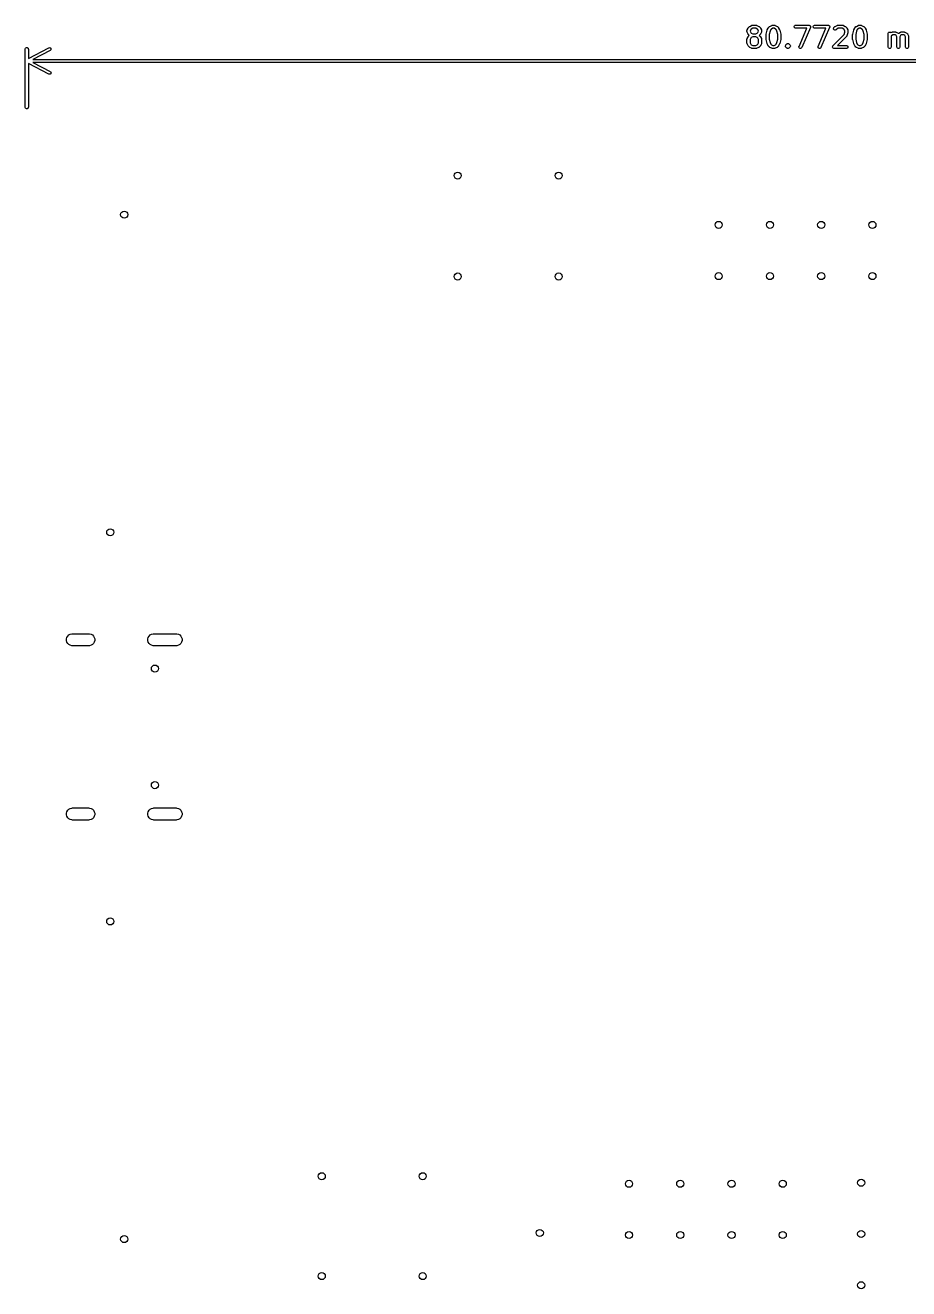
# Model space of a CAD drawing. Extents: x 0.21 to 3.72, y 0.21 to 2.77.
# Drawn here: x 0.207 to 1.931, y 0.303 to 2.77 of the extents above; entities that cross this region are included whole.
import ezdxf

# ---------------------------------------------------------------- set-up
doc = ezdxf.new("R2010")
doc.units = 0
doc.header["$MEASUREMENT"] = 0
doc.layers.add('BLACK', color=7, linetype='CONTINUOUS')

msp = doc.modelspace()

# ---------------------------------------------------------------- linework, layer by layer
at = {"layer": 'BLACK', "linetype": 'CONTINUOUS'}
for p, q in [((1.6155, 2.7606), (1.6174, 2.7643)), ((1.6174, 2.7643), (1.6175, 2.7646)), ((1.6175, 2.7646), (1.6176, 2.7646)), ((1.6176, 2.7647), (1.6177, 2.7648)), ((1.6176, 2.7646), (1.6176, 2.7647)), ((1.6177, 2.7649), (1.6179, 2.7651)), ((1.6177, 2.7648), (1.6177, 2.7649)), ((1.6179, 2.7651), (1.6198, 2.767)), ((1.6198, 2.767), (1.62, 2.7671)), ((1.62, 2.7671), (1.6201, 2.7672)), ((1.6201, 2.7672), (1.6202, 2.7673)), ((1.6202, 2.7673), (1.6203, 2.7673)), ((1.6203, 2.7673), (1.6206, 2.7675)), ((1.6203, 2.7673), (1.6203, 2.7673)), ((1.6206, 2.7675), (1.6243, 2.7694)), ((1.6263, 2.7638), (1.6236, 2.7624)), ((1.6243, 2.7694), (1.6249, 2.7696)), ((1.6249, 2.7696), (1.625, 2.7696)), ((1.625, 2.7696), (1.6251, 2.7696)), ((1.6251, 2.7696), (1.6256, 2.7697)), ((1.6256, 2.7697), (1.6331, 2.7697)), ((1.6324, 2.7638), (1.6263, 2.7638)), ((1.6351, 2.7624), (1.6324, 2.7638)), ((1.6331, 2.7697), (1.6337, 2.7696)), ((1.6337, 2.7696), (1.6338, 2.7696)), ((1.6338, 2.7696), (1.6339, 2.7696)), ((1.6339, 2.7696), (1.6345, 2.7694)), ((1.6345, 2.7694), (1.6382, 2.7675)), ((1.6382, 2.7675), (1.6385, 2.7673)), ((1.6385, 2.7673), (1.6385, 2.7673)), ((1.6385, 2.7673), (1.6386, 2.7673)), ((1.6386, 2.7673), (1.6387, 2.7672)), ((1.6387, 2.7672), (1.6388, 2.7671)), ((1.6388, 2.7671), (1.639, 2.767)), ((1.639, 2.767), (1.6409, 2.7651)), ((1.6409, 2.7651), (1.641, 2.7649)), ((1.641, 2.7649), (1.6411, 2.7648)), ((1.6411, 2.7648), (1.6412, 2.7647)), ((1.6412, 2.7647), (1.6412, 2.7646)), ((1.6412, 2.7646), (1.6413, 2.7646)), ((1.6413, 2.7646), (1.6414, 2.7643)), ((1.6414, 2.7643), (1.6433, 2.7606)), ((1.6549, 2.7606), (1.6568, 2.7643)), ((1.6568, 2.7643), (1.6569, 2.7646)), ((1.6569, 2.7646), (1.657, 2.7647)), ((1.6569, 2.7646), (1.6569, 2.7646)), ((1.657, 2.7647), (1.6571, 2.7648)), ((1.6571, 2.7649), (1.6573, 2.7651)), ((1.6571, 2.7648), (1.6571, 2.7649)), ((1.6573, 2.7651), (1.6592, 2.767)), ((1.6592, 2.767), (1.6594, 2.7671)), ((1.6594, 2.7671), (1.6595, 2.7672)), ((1.6595, 2.7672), (1.6595, 2.7673)), ((1.6595, 2.7673), (1.6596, 2.7673)), ((1.6596, 2.7673), (1.6597, 2.7673)), ((1.6597, 2.7673), (1.6599, 2.7675)), ((1.6599, 2.7675), (1.6637, 2.7694)), ((1.6657, 2.7638), (1.663, 2.7624)), ((1.6637, 2.7694), (1.6642, 2.7696)), ((1.6642, 2.7696), (1.6643, 2.7696)), ((1.6643, 2.7696), (1.6644, 2.7696)), ((1.6644, 2.7696), (1.665, 2.7697)), ((1.665, 2.7697), (1.6688, 2.7697)), ((1.6681, 2.7638), (1.6657, 2.7638)), ((1.6708, 2.7624), (1.6681, 2.7638)), ((1.6688, 2.7697), (1.6693, 2.7696)), ((1.6693, 2.7696), (1.6694, 2.7696)), ((1.6694, 2.7696), (1.6695, 2.7696)), ((1.6695, 2.7696), (1.6701, 2.7694)), ((1.6701, 2.7694), (1.6738, 2.7675)), ((1.6738, 2.7675), (1.6741, 2.7673)), ((1.6741, 2.7673), (1.6742, 2.7673)), ((1.6742, 2.7673), (1.6742, 2.7673)), ((1.6742, 2.7673), (1.6743, 2.7672)), ((1.6743, 2.7672), (1.6744, 2.7671)), ((1.6744, 2.7671), (1.6746, 2.767)), ((1.6746, 2.767), (1.6765, 2.7651)), ((1.6765, 2.7651), (1.6767, 2.7649)), ((1.6767, 2.7649), (1.6767, 2.7648)), ((1.6767, 2.7648), (1.6768, 2.7647)), ((1.6768, 2.7647), (1.6768, 2.7646)), ((1.6768, 2.7646), (1.6769, 2.7646)), ((1.6769, 2.7646), (1.677, 2.7643)), ((1.677, 2.7643), (1.6789, 2.7606)), ((1.7071, 2.7673), (1.7076, 2.7684)), ((1.7071, 2.7662), (1.7071, 2.7673)), ((1.7076, 2.7651), (1.7071, 2.7662)), ((1.7076, 2.7684), (1.7084, 2.7692)), ((1.7084, 2.7643), (1.7076, 2.7651)), ((1.7084, 2.7692), (1.7094, 2.7696)), ((1.7094, 2.7638), (1.7084, 2.7643)), ((1.7094, 2.7696), (1.71, 2.7697)), ((1.71, 2.7638), (1.7094, 2.7638)), ((1.71, 2.7697), (1.7363, 2.7697)), ((1.7318, 2.7638), (1.71, 2.7638)), ((1.7167, 2.7285), (1.7318, 2.7638)), ((1.739, 2.7656), (1.7221, 2.7262)), ((1.7363, 2.7697), (1.7368, 2.7696)), ((1.7368, 2.7696), (1.7369, 2.7696)), ((1.7369, 2.7696), (1.7369, 2.7696)), ((1.7369, 2.7696), (1.7374, 2.7694)), ((1.7374, 2.7694), (1.7379, 2.7692)), ((1.7379, 2.7692), (1.7379, 2.7692)), ((1.7379, 2.7692), (1.7379, 2.7692)), ((1.7379, 2.7692), (1.7383, 2.7688)), ((1.7383, 2.7688), (1.7387, 2.7684)), ((1.7387, 2.7684), (1.7387, 2.7684)), ((1.7387, 2.7684), (1.7387, 2.7683)), ((1.7387, 2.7683), (1.7389, 2.7678)), ((1.7389, 2.7678), (1.7392, 2.7673)), ((1.7391, 2.7661), (1.739, 2.7656)), ((1.7392, 2.7662), (1.7391, 2.7661)), ((1.7391, 2.7661), (1.7391, 2.7661)), ((1.7392, 2.7673), (1.7392, 2.7673)), ((1.7392, 2.7673), (1.7392, 2.7673)), ((1.7392, 2.7673), (1.7392, 2.7667)), ((1.7392, 2.7667), (1.7392, 2.7662)), ((1.7446, 2.7673), (1.7451, 2.7684)), ((1.7446, 2.7662), (1.7446, 2.7673)), ((1.7451, 2.7651), (1.7446, 2.7662)), ((1.7451, 2.7684), (1.7459, 2.7692)), ((1.7459, 2.7643), (1.7451, 2.7651)), ((1.7459, 2.7692), (1.7469, 2.7696)), ((1.7469, 2.7638), (1.7459, 2.7643)), ((1.7469, 2.7696), (1.7475, 2.7697)), ((1.7475, 2.7638), (1.7469, 2.7638)), ((1.7475, 2.7697), (1.7738, 2.7697)), ((1.7693, 2.7638), (1.7475, 2.7638)), ((1.7542, 2.7285), (1.7693, 2.7638)), ((1.7765, 2.7656), (1.7596, 2.7262)), ((1.7738, 2.7697), (1.7743, 2.7696)), ((1.7743, 2.7696), (1.7743, 2.7696)), ((1.7743, 2.7696), (1.7744, 2.7696)), ((1.7744, 2.7696), (1.7749, 2.7694)), ((1.7749, 2.7694), (1.7754, 2.7692)), ((1.7754, 2.7692), (1.7754, 2.7692)), ((1.7754, 2.7692), (1.7754, 2.7692)), ((1.7754, 2.7692), (1.7758, 2.7688)), ((1.7758, 2.7688), (1.7762, 2.7684)), ((1.7762, 2.7684), (1.7762, 2.7684)), ((1.7762, 2.7684), (1.7762, 2.7683)), ((1.7762, 2.7683), (1.7764, 2.7678)), ((1.7764, 2.7678), (1.7766, 2.7673)), ((1.7766, 2.7661), (1.7765, 2.7656)), ((1.7766, 2.7673), (1.7766, 2.7673)), ((1.7766, 2.7673), (1.7767, 2.7673)), ((1.7767, 2.7673), (1.7766, 2.7667)), ((1.7766, 2.7667), (1.7766, 2.7662)), ((1.7766, 2.7662), (1.7766, 2.7661)), ((1.7766, 2.7661), (1.7766, 2.7661)), ((1.784, 2.7636), (1.7844, 2.7646)), ((1.784, 2.7624), (1.784, 2.7636)), ((1.7844, 2.7646), (1.7848, 2.7651)), ((1.7848, 2.7651), (1.7867, 2.767)), ((1.7867, 2.767), (1.7869, 2.7671)), ((1.7869, 2.7672), (1.787, 2.7673)), ((1.7869, 2.7671), (1.7869, 2.7672)), ((1.787, 2.7673), (1.7871, 2.7673)), ((1.7871, 2.7673), (1.7872, 2.7673)), ((1.7872, 2.7673), (1.7874, 2.7675)), ((1.7874, 2.7675), (1.7912, 2.7694)), ((1.7932, 2.7638), (1.7905, 2.7624)), ((1.7912, 2.7694), (1.7917, 2.7696)), ((1.7917, 2.7696), (1.7918, 2.7696)), ((1.7918, 2.7696), (1.7919, 2.7696)), ((1.7919, 2.7696), (1.7925, 2.7697)), ((1.7925, 2.7697), (1.8019, 2.7697)), ((1.8012, 2.7638), (1.7932, 2.7638)), ((1.8039, 2.7624), (1.8012, 2.7638)), ((1.8019, 2.7697), (1.8025, 2.7696)), ((1.8025, 2.7696), (1.8025, 2.7696)), ((1.8025, 2.7696), (1.8027, 2.7696)), ((1.8027, 2.7696), (1.8032, 2.7694)), ((1.8032, 2.7694), (1.8069, 2.7675)), ((1.8069, 2.7675), (1.8072, 2.7673)), ((1.8072, 2.7673), (1.8073, 2.7673)), ((1.8073, 2.7673), (1.8073, 2.7673)), ((1.8073, 2.7673), (1.8074, 2.7672)), ((1.8074, 2.7672), (1.8075, 2.7671)), ((1.8075, 2.7671), (1.8077, 2.767)), ((1.8077, 2.767), (1.8096, 2.7651)), ((1.8096, 2.7651), (1.8098, 2.7649)), ((1.8098, 2.7649), (1.8098, 2.7648)), ((1.8098, 2.7648), (1.8099, 2.7647)), ((1.8099, 2.7647), (1.81, 2.7646)), ((1.81, 2.7646), (1.81, 2.7646)), ((1.81, 2.7646), (1.8101, 2.7643)), ((1.8101, 2.7643), (1.812, 2.7606)), ((1.8236, 2.7606), (1.8255, 2.7643)), ((1.8255, 2.7643), (1.8256, 2.7646)), ((1.8256, 2.7646), (1.8257, 2.7646)), ((1.8257, 2.7647), (1.8258, 2.7648)), ((1.8257, 2.7646), (1.8257, 2.7647)), ((1.8258, 2.7649), (1.826, 2.7651)), ((1.8258, 2.7648), (1.8258, 2.7649)), ((1.826, 2.7651), (1.8279, 2.767)), ((1.8279, 2.767), (1.8281, 2.7671)), ((1.8281, 2.7671), (1.8282, 2.7672)), ((1.8282, 2.7672), (1.8283, 2.7673)), ((1.8283, 2.7673), (1.8284, 2.7673)), ((1.8284, 2.7673), (1.8287, 2.7675)), ((1.8284, 2.7673), (1.8284, 2.7673)), ((1.8287, 2.7675), (1.8324, 2.7694)), ((1.8344, 2.7638), (1.8317, 2.7624)), ((1.8324, 2.7694), (1.833, 2.7696)), ((1.833, 2.7696), (1.8331, 2.7696)), ((1.8331, 2.7696), (1.8332, 2.7696)), ((1.8332, 2.7696), (1.8337, 2.7697)), ((1.8337, 2.7697), (1.8375, 2.7697)), ((1.8368, 2.7638), (1.8344, 2.7638)), ((1.8395, 2.7624), (1.8368, 2.7638)), ((1.8375, 2.7697), (1.8381, 2.7696)), ((1.8381, 2.7696), (1.8382, 2.7696)), ((1.8382, 2.7696), (1.8383, 2.7696)), ((1.8383, 2.7696), (1.8388, 2.7694)), ((1.8388, 2.7694), (1.8426, 2.7675)), ((1.8426, 2.7675), (1.8428, 2.7673)), ((1.8428, 2.7673), (1.8429, 2.7673)), ((1.8429, 2.7673), (1.843, 2.7673)), ((1.843, 2.7673), (1.8431, 2.7672)), ((1.8431, 2.7672), (1.8431, 2.7671)), ((1.8431, 2.7671), (1.8433, 2.767)), ((1.8433, 2.767), (1.8452, 2.7651)), ((1.8452, 2.7651), (1.8454, 2.7649)), ((1.8454, 2.7649), (1.8455, 2.7648)), ((1.8455, 2.7648), (1.8455, 2.7647)), ((1.8455, 2.7647), (1.8456, 2.7646)), ((1.8456, 2.7646), (1.8456, 2.7646)), ((1.8456, 2.7646), (1.8458, 2.7643)), ((1.8458, 2.7643), (1.8476, 2.7606)), ((1.6152, 2.7592), (1.6153, 2.7598)), ((1.6152, 2.7574), (1.6152, 2.7592)), ((1.6153, 2.7568), (1.6152, 2.7574)), ((1.6152, 2.7424), (1.6153, 2.7429)), ((1.6152, 2.7349), (1.6152, 2.7424)), ((1.6153, 2.76), (1.6155, 2.7606)), ((1.6153, 2.7599), (1.6153, 2.76)), ((1.6153, 2.7598), (1.6153, 2.7599)), ((1.6153, 2.7567), (1.6153, 2.7568)), ((1.6153, 2.7566), (1.6153, 2.7567)), ((1.6155, 2.756), (1.6153, 2.7566)), ((1.6153, 2.7431), (1.6155, 2.7437)), ((1.6153, 2.743), (1.6153, 2.7431)), ((1.6153, 2.7429), (1.6153, 2.743)), ((1.6174, 2.7523), (1.6155, 2.756)), ((1.6155, 2.7437), (1.6174, 2.7474)), ((1.6175, 2.752), (1.6174, 2.7523)), ((1.6174, 2.7474), (1.6175, 2.7477)), ((1.6176, 2.752), (1.6175, 2.752)), ((1.6175, 2.7477), (1.6176, 2.7478)), ((1.6176, 2.7519), (1.6176, 2.752)), ((1.6177, 2.7518), (1.6176, 2.7519)), ((1.6176, 2.7478), (1.6177, 2.7479)), ((1.6176, 2.7478), (1.6176, 2.7478)), ((1.6179, 2.7515), (1.6177, 2.7518)), ((1.6177, 2.7518), (1.6177, 2.7518)), ((1.6177, 2.748), (1.6179, 2.7482)), ((1.6177, 2.7479), (1.6177, 2.748)), ((1.6196, 2.7499), (1.6179, 2.7515)), ((1.6179, 2.7482), (1.6196, 2.7499)), ((1.6224, 2.7612), (1.6211, 2.7585)), ((1.6211, 2.7585), (1.6211, 2.7581)), ((1.6211, 2.7581), (1.6224, 2.7554)), ((1.6224, 2.7444), (1.6211, 2.7417)), ((1.6211, 2.7417), (1.6211, 2.7356)), ((1.6236, 2.7624), (1.6224, 2.7612)), ((1.6224, 2.7554), (1.6236, 2.7542)), ((1.6236, 2.7456), (1.6224, 2.7444)), ((1.6236, 2.7542), (1.6263, 2.7528)), ((1.6263, 2.7469), (1.6236, 2.7456)), ((1.6263, 2.7528), (1.6324, 2.7528)), ((1.6324, 2.7469), (1.6263, 2.7469)), ((1.6324, 2.7528), (1.6351, 2.7542)), ((1.6351, 2.7456), (1.6324, 2.7469)), ((1.6363, 2.7612), (1.6351, 2.7624)), ((1.6351, 2.7542), (1.6363, 2.7554)), ((1.6363, 2.7444), (1.6351, 2.7456)), ((1.6377, 2.7585), (1.6363, 2.7612)), ((1.6363, 2.7554), (1.6377, 2.7581)), ((1.6377, 2.7417), (1.6363, 2.7444)), ((1.6377, 2.7581), (1.6377, 2.7585)), ((1.6377, 2.7356), (1.6377, 2.7417)), ((1.6409, 2.7515), (1.6392, 2.7499)), ((1.6392, 2.7499), (1.6409, 2.7482)), ((1.641, 2.7518), (1.6409, 2.7515)), ((1.6409, 2.7482), (1.641, 2.748)), ((1.6411, 2.7518), (1.641, 2.7518)), ((1.641, 2.748), (1.6411, 2.7479)), ((1.6412, 2.7519), (1.6411, 2.7518)), ((1.6411, 2.7479), (1.6412, 2.7478)), ((1.6413, 2.752), (1.6412, 2.752)), ((1.6412, 2.752), (1.6412, 2.7519)), ((1.6412, 2.7478), (1.6412, 2.7478)), ((1.6412, 2.7478), (1.6413, 2.7477)), ((1.6414, 2.7523), (1.6413, 2.752)), ((1.6413, 2.7477), (1.6414, 2.7474)), ((1.6433, 2.756), (1.6414, 2.7523)), ((1.6414, 2.7474), (1.6433, 2.7437)), ((1.6433, 2.7606), (1.6435, 2.76)), ((1.6435, 2.7566), (1.6433, 2.756)), ((1.6433, 2.7437), (1.6435, 2.7431)), ((1.6435, 2.76), (1.6435, 2.7599)), ((1.6435, 2.7599), (1.6435, 2.7598)), ((1.6435, 2.7598), (1.6436, 2.7592)), ((1.6436, 2.7574), (1.6435, 2.7568)), ((1.6435, 2.7568), (1.6435, 2.7567)), ((1.6435, 2.7567), (1.6435, 2.7566)), ((1.6435, 2.7431), (1.6435, 2.743)), ((1.6435, 2.743), (1.6435, 2.7429)), ((1.6435, 2.7429), (1.6436, 2.7424)), ((1.6436, 2.7592), (1.6436, 2.7574)), ((1.6436, 2.7424), (1.6436, 2.7349)), ((1.6527, 2.7523), (1.6528, 2.7524)), ((1.6527, 2.7521), (1.6527, 2.7523)), ((1.6527, 2.7519), (1.6527, 2.7521)), ((1.6527, 2.7518), (1.6527, 2.7519)), ((1.6527, 2.7517), (1.6527, 2.7518)), ((1.6527, 2.7424), (1.6527, 2.7517)), ((1.6527, 2.7423), (1.6527, 2.7424)), ((1.6527, 2.7422), (1.6527, 2.7423)), ((1.6527, 2.742), (1.6527, 2.7422)), ((1.6527, 2.7418), (1.6527, 2.742)), ((1.6528, 2.7418), (1.6527, 2.7418)), ((1.6528, 2.7525), (1.6547, 2.76)), ((1.6528, 2.7524), (1.6528, 2.7525)), ((1.6528, 2.7417), (1.6528, 2.7418)), ((1.6547, 2.7342), (1.6528, 2.7417)), ((1.6547, 2.76), (1.6548, 2.7603)), ((1.6547, 2.76), (1.6547, 2.76)), ((1.6547, 2.76), (1.6547, 2.76)), ((1.6548, 2.7603), (1.6548, 2.7605)), ((1.6548, 2.7605), (1.6549, 2.7605)), ((1.6549, 2.7605), (1.6549, 2.7606)), ((1.6603, 2.7582), (1.6586, 2.7514)), ((1.6586, 2.7514), (1.6586, 2.7427)), ((1.6586, 2.7427), (1.6603, 2.7359)), ((1.6618, 2.7612), (1.6603, 2.7582)), ((1.663, 2.7624), (1.6618, 2.7612)), ((1.672, 2.7612), (1.6708, 2.7624)), ((1.6735, 2.7582), (1.672, 2.7612)), ((1.6752, 2.7514), (1.6735, 2.7582)), ((1.6735, 2.7359), (1.6752, 2.7427)), ((1.6752, 2.7427), (1.6752, 2.7514)), ((1.6789, 2.7606), (1.6789, 2.7605)), ((1.6789, 2.7605), (1.6789, 2.7605)), ((1.6789, 2.7605), (1.679, 2.7603)), ((1.679, 2.7603), (1.6791, 2.76)), ((1.6791, 2.76), (1.6791, 2.76)), ((1.6791, 2.76), (1.6791, 2.76)), ((1.6791, 2.76), (1.681, 2.7525)), ((1.681, 2.7417), (1.6791, 2.7342)), ((1.681, 2.7525), (1.681, 2.7524)), ((1.681, 2.7524), (1.681, 2.7523)), ((1.681, 2.7523), (1.6811, 2.7521)), ((1.6811, 2.742), (1.681, 2.7418)), ((1.681, 2.7418), (1.681, 2.7418)), ((1.681, 2.7418), (1.681, 2.7417)), ((1.6811, 2.7521), (1.6811, 2.7519)), ((1.6811, 2.7519), (1.6811, 2.7518)), ((1.6811, 2.7518), (1.6811, 2.7517)), ((1.6811, 2.7517), (1.6811, 2.7424)), ((1.6811, 2.7424), (1.6811, 2.7423)), ((1.6811, 2.7423), (1.6811, 2.7422)), ((1.6811, 2.7422), (1.6811, 2.742)), ((1.7829, 2.7295), (1.8049, 2.7515)), ((1.7844, 2.7613), (1.784, 2.7624)), ((1.7852, 2.7605), (1.7844, 2.7613)), ((1.7863, 2.7601), (1.7852, 2.7605)), ((1.7875, 2.7601), (1.7863, 2.7601)), ((1.7885, 2.7605), (1.7875, 2.7601)), ((1.789, 2.7609), (1.7885, 2.7605)), ((1.7905, 2.7624), (1.789, 2.7609)), ((1.8096, 2.7478), (1.7921, 2.7303)), ((1.8051, 2.7612), (1.8039, 2.7624)), ((1.8049, 2.7515), (1.8064, 2.756)), ((1.8064, 2.7585), (1.8051, 2.7612)), ((1.8064, 2.756), (1.8064, 2.7585)), ((1.81, 2.7482), (1.8096, 2.7478)), ((1.8101, 2.7484), (1.81, 2.7483)), ((1.81, 2.7483), (1.81, 2.7482)), ((1.8103, 2.7489), (1.8101, 2.7484)), ((1.8122, 2.7546), (1.8103, 2.7489)), ((1.812, 2.7606), (1.8122, 2.76)), ((1.8122, 2.76), (1.8122, 2.7599)), ((1.8122, 2.7599), (1.8123, 2.7598)), ((1.8123, 2.7549), (1.8122, 2.7548)), ((1.8122, 2.7548), (1.8122, 2.7546)), ((1.8123, 2.7598), (1.8123, 2.7592)), ((1.8123, 2.7592), (1.8123, 2.7555)), ((1.8123, 2.7555), (1.8123, 2.7552)), ((1.8123, 2.7552), (1.8123, 2.7551)), ((1.8123, 2.7551), (1.8123, 2.755)), ((1.8123, 2.755), (1.8123, 2.7549)), ((1.8214, 2.7519), (1.8215, 2.7521)), ((1.8214, 2.7518), (1.8214, 2.7519)), ((1.8214, 2.7517), (1.8214, 2.7518)), ((1.8214, 2.7424), (1.8214, 2.7517)), ((1.8214, 2.7423), (1.8214, 2.7424)), ((1.8214, 2.7422), (1.8214, 2.7423)), ((1.8215, 2.742), (1.8214, 2.7422)), ((1.8215, 2.7525), (1.8234, 2.76)), ((1.8215, 2.7524), (1.8215, 2.7525)), ((1.8215, 2.7523), (1.8215, 2.7524)), ((1.8215, 2.7521), (1.8215, 2.7523)), ((1.8215, 2.7418), (1.8215, 2.742)), ((1.8215, 2.7417), (1.8215, 2.7418)), ((1.8215, 2.7418), (1.8215, 2.7418)), ((1.8234, 2.7342), (1.8215, 2.7417)), ((1.8234, 2.76), (1.8235, 2.7603)), ((1.8234, 2.76), (1.8234, 2.76)), ((1.8234, 2.76), (1.8234, 2.76)), ((1.8235, 2.7603), (1.8236, 2.7605)), ((1.8236, 2.7605), (1.8236, 2.7606)), ((1.8236, 2.7605), (1.8236, 2.7605)), ((1.829, 2.7582), (1.8273, 2.7514)), ((1.8273, 2.7514), (1.8273, 2.7427)), ((1.8273, 2.7427), (1.829, 2.7359)), ((1.8305, 2.7612), (1.829, 2.7582)), ((1.8317, 2.7624), (1.8305, 2.7612)), ((1.8407, 2.7612), (1.8395, 2.7624)), ((1.8422, 2.7582), (1.8407, 2.7612)), ((1.8439, 2.7514), (1.8422, 2.7582)), ((1.8422, 2.7359), (1.8439, 2.7427)), ((1.8439, 2.7427), (1.8439, 2.7514)), ((1.8476, 2.7606), (1.8477, 2.7605)), ((1.8477, 2.7605), (1.8477, 2.7605)), ((1.8477, 2.7605), (1.8478, 2.7603)), ((1.8478, 2.7603), (1.8478, 2.76)), ((1.8478, 2.76), (1.8478, 2.76)), ((1.8478, 2.76), (1.8479, 2.76)), ((1.8479, 2.76), (1.8497, 2.7525)), ((1.8497, 2.7417), (1.8479, 2.7342)), ((1.8497, 2.7525), (1.8497, 2.7524)), ((1.8497, 2.7524), (1.8498, 2.7523)), ((1.8498, 2.7418), (1.8497, 2.7418)), ((1.8497, 2.7418), (1.8497, 2.7417)), ((1.8498, 2.7523), (1.8498, 2.7521)), ((1.8498, 2.7521), (1.8498, 2.7519)), ((1.8498, 2.7519), (1.8498, 2.7518)), ((1.8498, 2.7518), (1.8498, 2.7517)), ((1.8498, 2.7517), (1.8498, 2.7424)), ((1.8498, 2.7424), (1.8498, 2.7423)), ((1.8498, 2.7423), (1.8498, 2.7422)), ((1.8498, 2.7422), (1.8498, 2.742)), ((1.8498, 2.742), (1.8498, 2.7418)), ((1.8908, 2.7542), (1.8913, 2.7553)), ((1.8908, 2.7536), (1.8908, 2.7542)), ((1.8908, 2.7274), (1.8908, 2.7536)), ((1.8913, 2.7553), (1.8921, 2.7561)), ((1.8921, 2.7561), (1.8932, 2.7565)), ((1.8932, 2.7565), (1.8943, 2.7565)), ((1.8943, 2.7565), (1.8954, 2.7561)), ((1.8954, 2.7561), (1.8961, 2.7553)), ((1.8961, 2.7553), (1.898, 2.7563)), ((1.8974, 2.7493), (1.8967, 2.7486)), ((1.8967, 2.7486), (1.8967, 2.7274)), ((1.9001, 2.7507), (1.8974, 2.7493)), ((1.898, 2.7563), (1.8986, 2.7565)), ((1.8986, 2.7565), (1.8987, 2.7565)), ((1.8987, 2.7565), (1.8988, 2.7565)), ((1.8988, 2.7565), (1.8994, 2.7566)), ((1.8994, 2.7566), (1.905, 2.7566)), ((1.9043, 2.7507), (1.9001, 2.7507)), ((1.9065, 2.7495), (1.9043, 2.7507)), ((1.905, 2.7566), (1.9056, 2.7565)), ((1.9056, 2.7565), (1.9057, 2.7565)), ((1.9057, 2.7565), (1.9058, 2.7565)), ((1.9058, 2.7565), (1.9063, 2.7563)), ((1.9063, 2.7563), (1.9101, 2.7544)), ((1.9077, 2.7473), (1.9065, 2.7495)), ((1.9077, 2.7274), (1.9077, 2.7473)), ((1.9101, 2.7544), (1.9102, 2.7543)), ((1.9102, 2.7543), (1.9102, 2.7543)), ((1.9102, 2.7543), (1.9103, 2.7543)), ((1.9103, 2.7543), (1.9105, 2.7541)), ((1.9105, 2.7541), (1.9106, 2.754)), ((1.9106, 2.754), (1.9107, 2.7541)), ((1.9107, 2.7541), (1.911, 2.7543)), ((1.911, 2.7543), (1.911, 2.7543)), ((1.911, 2.7543), (1.9111, 2.7543)), ((1.9111, 2.7543), (1.9112, 2.7544)), ((1.9112, 2.7544), (1.9149, 2.7563)), ((1.9147, 2.7495), (1.9136, 2.7473)), ((1.9136, 2.7473), (1.9136, 2.7274)), ((1.9169, 2.7507), (1.9147, 2.7495)), ((1.9149, 2.7563), (1.9155, 2.7565)), ((1.9155, 2.7565), (1.9156, 2.7565)), ((1.9156, 2.7565), (1.9157, 2.7565)), ((1.9157, 2.7565), (1.9162, 2.7566)), ((1.9162, 2.7566), (1.9219, 2.7566)), ((1.9212, 2.7507), (1.9169, 2.7507)), ((1.9234, 2.7495), (1.9212, 2.7507)), ((1.9219, 2.7566), (1.9224, 2.7565)), ((1.9224, 2.7565), (1.9225, 2.7565)), ((1.9225, 2.7565), (1.9226, 2.7565)), ((1.9226, 2.7565), (1.9232, 2.7563)), ((1.9232, 2.7563), (1.9269, 2.7544)), ((1.9245, 2.7473), (1.9234, 2.7495)), ((1.9245, 2.7274), (1.9245, 2.7473)), ((1.9269, 2.7544), (1.927, 2.7543)), ((1.927, 2.7543), (1.9271, 2.7543)), ((1.9271, 2.7543), (1.9271, 2.7543)), ((1.9271, 2.7543), (1.9274, 2.7541)), ((1.9274, 2.7541), (1.9277, 2.7538)), ((1.9277, 2.7538), (1.9279, 2.7536)), ((1.9279, 2.7536), (1.9281, 2.7533)), ((1.9281, 2.7533), (1.9282, 2.7532)), ((1.9282, 2.7532), (1.9282, 2.7532)), ((1.9282, 2.7532), (1.9283, 2.7531)), ((1.9283, 2.7531), (1.9301, 2.7493)), ((1.9301, 2.7493), (1.9303, 2.7488)), ((1.9303, 2.7488), (1.9303, 2.7487)), ((1.9303, 2.7487), (1.9304, 2.7486)), ((1.9304, 2.7486), (1.9304, 2.748)), ((1.9304, 2.748), (1.9304, 2.7274)), ((0.207, 2.7231), (0.2071, 2.7237)), ((0.207, 2.6097), (0.207, 2.7231)), ((0.2071, 2.7237), (0.2075, 2.7247)), ((0.2075, 2.7247), (0.2084, 2.7255)), ((0.2084, 2.7255), (0.2094, 2.726)), ((0.2094, 2.726), (0.2106, 2.726)), ((0.2106, 2.726), (0.2116, 2.7255)), ((0.2116, 2.7255), (0.2125, 2.7247)), ((0.2125, 2.7247), (0.2129, 2.7237)), ((0.2129, 2.7237), (0.213, 2.7231)), ((0.213, 2.7049), (0.253, 2.7257)), ((0.213, 2.7231), (0.213, 2.7049)), ((0.2557, 2.7205), (0.2221, 2.703)), ((0.253, 2.7257), (0.2535, 2.7259)), ((0.2535, 2.7259), (0.2547, 2.726)), ((0.2547, 2.726), (0.2558, 2.7257)), ((0.2562, 2.7208), (0.2557, 2.7205)), ((0.2558, 2.7257), (0.2567, 2.7249)), ((0.2569, 2.7217), (0.2562, 2.7208)), ((0.2567, 2.7249), (0.2572, 2.7239)), ((0.2573, 2.7228), (0.2569, 2.7217)), ((0.2572, 2.7239), (0.2573, 2.7228)), ((1.6153, 2.7343), (1.6152, 2.7349)), ((1.6153, 2.7342), (1.6153, 2.7343)), ((1.6153, 2.7341), (1.6153, 2.7342)), ((1.6155, 2.7335), (1.6153, 2.7341)), ((1.6174, 2.7298), (1.6155, 2.7335)), ((1.6175, 2.7296), (1.6174, 2.7298)), ((1.6176, 2.7295), (1.6175, 2.7296)), ((1.6176, 2.7294), (1.6176, 2.7295)), ((1.6177, 2.7293), (1.6176, 2.7294)), ((1.6179, 2.729), (1.6177, 2.7293)), ((1.6177, 2.7293), (1.6177, 2.7293)), ((1.6198, 2.7272), (1.6179, 2.729)), ((1.62, 2.727), (1.6198, 2.7272)), ((1.6201, 2.7269), (1.62, 2.727)), ((1.6202, 2.7269), (1.6201, 2.7269)), ((1.6203, 2.7268), (1.6202, 2.7269)), ((1.6206, 2.7266), (1.6203, 2.7268)), ((1.6203, 2.7268), (1.6203, 2.7268)), ((1.6243, 2.7247), (1.6206, 2.7266)), ((1.6211, 2.7356), (1.6224, 2.7329)), ((1.6224, 2.7329), (1.6236, 2.7317)), ((1.6236, 2.7317), (1.6263, 2.7303)), ((1.6249, 2.7245), (1.6243, 2.7247)), ((1.625, 2.7245), (1.6249, 2.7245)), ((1.6251, 2.7245), (1.625, 2.7245)), ((1.6256, 2.7244), (1.6251, 2.7245)), ((1.6331, 2.7244), (1.6256, 2.7244)), ((1.6263, 2.7303), (1.6324, 2.7303)), ((1.6324, 2.7303), (1.6351, 2.7317)), ((1.6337, 2.7245), (1.6331, 2.7244)), ((1.6338, 2.7245), (1.6337, 2.7245)), ((1.6339, 2.7245), (1.6338, 2.7245)), ((1.6345, 2.7247), (1.6339, 2.7245)), ((1.6382, 2.7266), (1.6345, 2.7247)), ((1.6351, 2.7317), (1.6363, 2.7329)), ((1.6363, 2.7329), (1.6377, 2.7356)), ((1.6385, 2.7268), (1.6382, 2.7266)), ((1.6386, 2.7269), (1.6385, 2.7268)), ((1.6385, 2.7268), (1.6385, 2.7268)), ((1.6387, 2.7269), (1.6386, 2.7269)), ((1.6388, 2.727), (1.6387, 2.7269)), ((1.639, 2.7272), (1.6388, 2.727)), ((1.6409, 2.729), (1.639, 2.7272)), ((1.641, 2.7293), (1.6409, 2.729)), ((1.6411, 2.7293), (1.641, 2.7293)), ((1.6412, 2.7294), (1.6411, 2.7293)), ((1.6413, 2.7296), (1.6412, 2.7295)), ((1.6412, 2.7295), (1.6412, 2.7294)), ((1.6414, 2.7298), (1.6413, 2.7296)), ((1.6433, 2.7335), (1.6414, 2.7298)), ((1.6435, 2.7341), (1.6433, 2.7335)), ((1.6436, 2.7349), (1.6435, 2.7343)), ((1.6435, 2.7343), (1.6435, 2.7342)), ((1.6435, 2.7342), (1.6435, 2.7341)), ((1.6547, 2.7341), (1.6547, 2.7342)), ((1.6548, 2.7338), (1.6547, 2.7341)), ((1.6547, 2.7341), (1.6547, 2.7341)), ((1.6548, 2.7336), (1.6548, 2.7338)), ((1.6549, 2.7336), (1.6548, 2.7336)), ((1.6549, 2.7335), (1.6549, 2.7336)), ((1.6568, 2.7298), (1.6549, 2.7335)), ((1.6569, 2.7296), (1.6568, 2.7298)), ((1.6569, 2.7295), (1.6569, 2.7296)), ((1.657, 2.7294), (1.6569, 2.7295)), ((1.6571, 2.7293), (1.657, 2.7294)), ((1.6573, 2.729), (1.6571, 2.7293)), ((1.6571, 2.7293), (1.6571, 2.7293)), ((1.6592, 2.7272), (1.6573, 2.729)), ((1.6594, 2.727), (1.6592, 2.7272)), ((1.6595, 2.7269), (1.6594, 2.727)), ((1.6596, 2.7268), (1.6595, 2.7269)), ((1.6595, 2.7269), (1.6595, 2.7269)), ((1.6597, 2.7268), (1.6596, 2.7268)), ((1.6599, 2.7266), (1.6597, 2.7268)), ((1.6637, 2.7247), (1.6599, 2.7266)), ((1.6603, 2.7359), (1.6618, 2.7329)), ((1.6618, 2.7329), (1.663, 2.7317)), ((1.663, 2.7317), (1.6657, 2.7303)), ((1.6642, 2.7245), (1.6637, 2.7247)), ((1.6643, 2.7245), (1.6642, 2.7245)), ((1.6644, 2.7245), (1.6643, 2.7245)), ((1.665, 2.7244), (1.6644, 2.7245)), ((1.6688, 2.7244), (1.665, 2.7244)), ((1.6657, 2.7303), (1.6681, 2.7303)), ((1.6681, 2.7303), (1.6708, 2.7317)), ((1.6693, 2.7245), (1.6688, 2.7244)), ((1.6694, 2.7245), (1.6693, 2.7245)), ((1.6695, 2.7245), (1.6694, 2.7245)), ((1.6701, 2.7247), (1.6695, 2.7245)), ((1.6738, 2.7266), (1.6701, 2.7247)), ((1.6708, 2.7317), (1.672, 2.7329)), ((1.672, 2.7329), (1.6735, 2.7359)), ((1.6741, 2.7268), (1.6738, 2.7266)), ((1.6742, 2.7268), (1.6741, 2.7268)), ((1.6743, 2.7269), (1.6742, 2.7269)), ((1.6742, 2.7269), (1.6742, 2.7268)), ((1.6744, 2.727), (1.6743, 2.7269)), ((1.6746, 2.7272), (1.6744, 2.727)), ((1.6765, 2.729), (1.6746, 2.7272)), ((1.6767, 2.7293), (1.6765, 2.729)), ((1.6768, 2.7294), (1.6767, 2.7293)), ((1.6767, 2.7293), (1.6767, 2.7293)), ((1.6769, 2.7296), (1.6768, 2.7295)), ((1.6768, 2.7295), (1.6768, 2.7294)), ((1.677, 2.7298), (1.6769, 2.7296)), ((1.6789, 2.7335), (1.677, 2.7298)), ((1.679, 2.7338), (1.6789, 2.7336)), ((1.6789, 2.7336), (1.6789, 2.7336)), ((1.6789, 2.7336), (1.6789, 2.7335)), ((1.6791, 2.7341), (1.679, 2.7338)), ((1.6791, 2.7342), (1.6791, 2.7341)), ((1.6791, 2.7341), (1.6791, 2.7341)), ((1.6902, 2.7298), (1.6907, 2.7309)), ((1.6902, 2.7287), (1.6902, 2.7298)), ((1.6905, 2.7279), (1.6902, 2.7287)), ((1.6907, 2.7276), (1.6905, 2.7279)), ((1.6907, 2.7309), (1.6911, 2.7313)), ((1.6911, 2.7272), (1.6907, 2.7276)), ((1.6911, 2.7313), (1.6929, 2.7332)), ((1.6929, 2.7253), (1.6911, 2.7272)), ((1.6929, 2.7332), (1.6934, 2.7336)), ((1.6934, 2.7249), (1.6929, 2.7253)), ((1.6934, 2.7336), (1.6941, 2.7339)), ((1.6934, 2.7336), (1.6934, 2.7336)), ((1.6944, 2.7245), (1.6934, 2.7249)), ((1.6941, 2.7339), (1.6944, 2.734)), ((1.6944, 2.734), (1.6956, 2.734)), ((1.6956, 2.7245), (1.6944, 2.7245)), ((1.6944, 2.7245), (1.6944, 2.7245)), ((1.6956, 2.734), (1.6956, 2.734)), ((1.6956, 2.734), (1.6959, 2.7339)), ((1.6967, 2.7249), (1.6956, 2.7245)), ((1.6956, 2.7245), (1.6956, 2.7245)), ((1.6959, 2.7339), (1.6967, 2.7336)), ((1.6967, 2.7336), (1.6967, 2.7336)), ((1.6967, 2.7336), (1.6971, 2.7332)), ((1.6971, 2.7253), (1.6967, 2.7249)), ((1.6971, 2.7332), (1.699, 2.7313)), ((1.699, 2.7272), (1.6971, 2.7253)), ((1.699, 2.7313), (1.6993, 2.7309)), ((1.6993, 2.7276), (1.699, 2.7272)), ((1.6993, 2.7309), (1.6998, 2.7298)), ((1.6998, 2.7287), (1.6993, 2.7276)), ((1.6998, 2.7298), (1.6998, 2.7298)), ((1.6998, 2.7298), (1.6998, 2.7287)), ((1.7165, 2.728), (1.7167, 2.7285)), ((1.7165, 2.7268), (1.7165, 2.728)), ((1.7169, 2.7258), (1.7165, 2.7268)), ((1.7177, 2.7249), (1.7169, 2.7258)), ((1.7188, 2.7245), (1.7177, 2.7249)), ((1.7199, 2.7245), (1.7188, 2.7245)), ((1.721, 2.7249), (1.7199, 2.7245)), ((1.7218, 2.7257), (1.721, 2.7249)), ((1.7221, 2.7262), (1.7218, 2.7257)), ((1.754, 2.728), (1.7542, 2.7285)), ((1.754, 2.7268), (1.754, 2.728)), ((1.7544, 2.7258), (1.754, 2.7268)), ((1.7552, 2.7249), (1.7544, 2.7258)), ((1.7563, 2.7245), (1.7552, 2.7249)), ((1.7574, 2.7245), (1.7563, 2.7245)), ((1.7585, 2.7249), (1.7574, 2.7245)), ((1.7593, 2.7257), (1.7585, 2.7249)), ((1.7596, 2.7262), (1.7593, 2.7257)), ((1.7821, 2.7279), (1.7825, 2.729)), ((1.7821, 2.7268), (1.7821, 2.7279)), ((1.7825, 2.7257), (1.7821, 2.7268)), ((1.7825, 2.729), (1.7829, 2.7295)), ((1.7834, 2.7249), (1.7825, 2.7257)), ((1.7844, 2.7245), (1.7834, 2.7249)), ((1.785, 2.7244), (1.7844, 2.7245)), ((1.8094, 2.7244), (1.785, 2.7244)), ((1.7921, 2.7303), (1.8094, 2.7303)), ((1.8094, 2.7303), (1.8099, 2.7303)), ((1.8099, 2.7245), (1.8094, 2.7244)), ((1.8099, 2.7303), (1.811, 2.7298)), ((1.811, 2.7249), (1.8099, 2.7245)), ((1.811, 2.7298), (1.8118, 2.729)), ((1.8118, 2.7257), (1.811, 2.7249)), ((1.8118, 2.729), (1.8123, 2.7279)), ((1.8123, 2.7268), (1.8118, 2.7257)), ((1.8123, 2.7279), (1.8123, 2.7268)), ((1.8234, 2.7341), (1.8234, 2.7342)), ((1.8235, 2.7338), (1.8234, 2.7341)), ((1.8234, 2.7341), (1.8234, 2.7341)), ((1.8236, 2.7336), (1.8235, 2.7338)), ((1.8236, 2.7335), (1.8236, 2.7336)), ((1.8236, 2.7336), (1.8236, 2.7336)), ((1.8255, 2.7298), (1.8236, 2.7335)), ((1.8256, 2.7296), (1.8255, 2.7298)), ((1.8257, 2.7295), (1.8256, 2.7296)), ((1.8257, 2.7294), (1.8257, 2.7295)), ((1.8258, 2.7293), (1.8257, 2.7294)), ((1.826, 2.729), (1.8258, 2.7293)), ((1.8258, 2.7293), (1.8258, 2.7293)), ((1.8279, 2.7272), (1.826, 2.729)), ((1.8281, 2.727), (1.8279, 2.7272)), ((1.8282, 2.7269), (1.8281, 2.727)), ((1.8283, 2.7269), (1.8282, 2.7269)), ((1.8284, 2.7268), (1.8283, 2.7269)), ((1.8287, 2.7266), (1.8284, 2.7268)), ((1.8284, 2.7268), (1.8284, 2.7268)), ((1.8324, 2.7247), (1.8287, 2.7266)), ((1.829, 2.7359), (1.8305, 2.7329)), ((1.8305, 2.7329), (1.8317, 2.7317)), ((1.8317, 2.7317), (1.8344, 2.7303)), ((1.833, 2.7245), (1.8324, 2.7247)), ((1.8331, 2.7245), (1.833, 2.7245)), ((1.8332, 2.7245), (1.8331, 2.7245)), ((1.8337, 2.7244), (1.8332, 2.7245)), ((1.8375, 2.7244), (1.8337, 2.7244)), ((1.8344, 2.7303), (1.8368, 2.7303)), ((1.8368, 2.7303), (1.8395, 2.7317)), ((1.8381, 2.7245), (1.8375, 2.7244)), ((1.8382, 2.7245), (1.8381, 2.7245)), ((1.8383, 2.7245), (1.8382, 2.7245)), ((1.8388, 2.7247), (1.8383, 2.7245)), ((1.8426, 2.7266), (1.8388, 2.7247)), ((1.8395, 2.7317), (1.8407, 2.7329)), ((1.8407, 2.7329), (1.8422, 2.7359)), ((1.8428, 2.7268), (1.8426, 2.7266)), ((1.8429, 2.7268), (1.8428, 2.7268)), ((1.843, 2.7269), (1.8429, 2.7268)), ((1.8431, 2.7269), (1.843, 2.7269)), ((1.8433, 2.7272), (1.8431, 2.727)), ((1.8431, 2.727), (1.8431, 2.7269)), ((1.8452, 2.729), (1.8433, 2.7272)), ((1.8454, 2.7293), (1.8452, 2.729)), ((1.8455, 2.7293), (1.8454, 2.7293)), ((1.8456, 2.7295), (1.8455, 2.7294)), ((1.8455, 2.7294), (1.8455, 2.7293)), ((1.8458, 2.7298), (1.8456, 2.7296)), ((1.8456, 2.7296), (1.8456, 2.7295)), ((1.8476, 2.7335), (1.8458, 2.7298)), ((1.8477, 2.7336), (1.8476, 2.7335)), ((1.8478, 2.7338), (1.8477, 2.7336)), ((1.8477, 2.7336), (1.8477, 2.7336)), ((1.8479, 2.7342), (1.8478, 2.7341)), ((1.8478, 2.7341), (1.8478, 2.7341)), ((1.8478, 2.7341), (1.8478, 2.7338)), ((1.8908, 2.7268), (1.8908, 2.7274)), ((1.8913, 2.7257), (1.8908, 2.7268)), ((1.8921, 2.7249), (1.8913, 2.7257)), ((1.8932, 2.7245), (1.8921, 2.7249)), ((1.8943, 2.7245), (1.8932, 2.7245)), ((1.8954, 2.7249), (1.8943, 2.7245)), ((1.8962, 2.7257), (1.8954, 2.7249)), ((1.8966, 2.7268), (1.8962, 2.7257)), ((1.8967, 2.7274), (1.8966, 2.7268)), ((1.9077, 2.7268), (1.9077, 2.7274)), ((1.9082, 2.7257), (1.9077, 2.7268)), ((1.909, 2.7249), (1.9082, 2.7257)), ((1.91, 2.7245), (1.909, 2.7249)), ((1.9112, 2.7245), (1.91, 2.7245)), ((1.9123, 2.7249), (1.9112, 2.7245)), ((1.9131, 2.7257), (1.9123, 2.7249)), ((1.9135, 2.7268), (1.9131, 2.7257)), ((1.9136, 2.7274), (1.9135, 2.7268)), ((1.9246, 2.7268), (1.9245, 2.7274)), ((1.925, 2.7257), (1.9246, 2.7268)), ((1.9258, 2.7249), (1.925, 2.7257)), ((1.9269, 2.7245), (1.9258, 2.7249)), ((1.9281, 2.7245), (1.9269, 2.7245)), ((1.9291, 2.7249), (1.9281, 2.7245)), ((1.9299, 2.7257), (1.9291, 2.7249)), ((1.9304, 2.7268), (1.9299, 2.7257)), ((1.9304, 2.7274), (1.9304, 2.7268)), ((0.253, 2.6743), (0.213, 2.6951)), ((0.213, 2.6951), (0.213, 2.6097)), ((0.2221, 2.703), (3.3779, 2.703)), ((3.3779, 2.697), (0.2221, 2.697)), ((0.2221, 2.697), (0.2557, 2.6795)), ((0.2535, 2.6741), (0.253, 2.6743)), ((0.2547, 2.674), (0.2535, 2.6741)), ((0.2558, 2.6743), (0.2547, 2.674)), ((0.2557, 2.6795), (0.2562, 2.6792)), ((0.2567, 2.6751), (0.2558, 2.6743)), ((0.2562, 2.6792), (0.2569, 2.6783)), ((0.2572, 2.6761), (0.2567, 2.6751)), ((0.2569, 2.6783), (0.2573, 2.6772)), ((0.2573, 2.6772), (0.2572, 2.6761)), ((0.2071, 2.6091), (0.207, 2.6097)), ((0.2075, 2.608), (0.2071, 2.6091)), ((0.2084, 2.6072), (0.2075, 2.608)), ((0.2094, 2.6068), (0.2084, 2.6072)), ((0.2106, 2.6068), (0.2094, 2.6068)), ((0.2116, 2.6072), (0.2106, 2.6068)), ((0.2125, 2.608), (0.2116, 2.6072)), ((0.2129, 2.6091), (0.2125, 2.608)), ((0.213, 2.6097), (0.2129, 2.6091)), ((0.2899, 1.5773), (0.2921, 1.5794)), ((0.2921, 1.5794), (0.2947, 1.581)), ((0.2947, 1.581), (0.2977, 1.5818)), ((0.2977, 1.5818), (0.2993, 1.5819)), ((0.2993, 1.5819), (0.3307, 1.5819)), ((0.3307, 1.5819), (0.3323, 1.5818)), ((0.3323, 1.5818), (0.3353, 1.581)), ((0.3353, 1.581), (0.3379, 1.5794)), ((0.3379, 1.5794), (0.3401, 1.5773)), ((0.4485, 1.5773), (0.4507, 1.5794)), ((0.4507, 1.5794), (0.4534, 1.581)), ((0.4534, 1.581), (0.4564, 1.5818)), ((0.4564, 1.5818), (0.4579, 1.5819)), ((0.4579, 1.5819), (0.5012, 1.5819)), ((0.5012, 1.5819), (0.5028, 1.5818)), ((0.5028, 1.5818), (0.5057, 1.581)), ((0.5057, 1.581), (0.5084, 1.5794)), ((0.5084, 1.5794), (0.5106, 1.5773)), ((0.2875, 1.5716), (0.2883, 1.5746)), ((0.2875, 1.5685), (0.2875, 1.5716)), ((0.2883, 1.5656), (0.2875, 1.5685)), ((0.2883, 1.5746), (0.2899, 1.5773)), ((0.2899, 1.5629), (0.2883, 1.5656)), ((0.2921, 1.5607), (0.2899, 1.5629)), ((0.2947, 1.5592), (0.2921, 1.5607)), ((0.2977, 1.5584), (0.2947, 1.5592)), ((0.2993, 1.5583), (0.2977, 1.5584)), ((0.3307, 1.5583), (0.2993, 1.5583)), ((0.3323, 1.5584), (0.3307, 1.5583)), ((0.3353, 1.5592), (0.3323, 1.5584)), ((0.3379, 1.5607), (0.3353, 1.5592)), ((0.3401, 1.5629), (0.3379, 1.5607)), ((0.3401, 1.5773), (0.3417, 1.5746)), ((0.3417, 1.5656), (0.3401, 1.5629)), ((0.3417, 1.5746), (0.3425, 1.5716)), ((0.3425, 1.5685), (0.3417, 1.5656)), ((0.3425, 1.5716), (0.3425, 1.5685)), ((0.4462, 1.5716), (0.447, 1.5746)), ((0.4462, 1.5685), (0.4462, 1.5716)), ((0.447, 1.5656), (0.4462, 1.5685)), ((0.447, 1.5746), (0.4485, 1.5773)), ((0.4485, 1.5629), (0.447, 1.5656)), ((0.4507, 1.5607), (0.4485, 1.5629)), ((0.4534, 1.5592), (0.4507, 1.5607)), ((0.4564, 1.5584), (0.4534, 1.5592)), ((0.4579, 1.5583), (0.4564, 1.5584)), ((0.5012, 1.5583), (0.4579, 1.5583)), ((0.5028, 1.5584), (0.5012, 1.5583)), ((0.5057, 1.5592), (0.5028, 1.5584)), ((0.5084, 1.5607), (0.5057, 1.5592)), ((0.5106, 1.5629), (0.5084, 1.5607)), ((0.5106, 1.5773), (0.5121, 1.5746)), ((0.5121, 1.5656), (0.5106, 1.5629)), ((0.5121, 1.5746), (0.5129, 1.5716)), ((0.5129, 1.5685), (0.5121, 1.5656)), ((0.5129, 1.5716), (0.5129, 1.5685)), ((0.2875, 1.2315), (0.2883, 1.2344)), ((0.2883, 1.2344), (0.2899, 1.2371)), ((0.2899, 1.2371), (0.2921, 1.2393)), ((0.2921, 1.2393), (0.2947, 1.2408)), ((0.2947, 1.2408), (0.2977, 1.2416)), ((0.2977, 1.2416), (0.2993, 1.2417)), ((0.2993, 1.2417), (0.3307, 1.2417)), ((0.3307, 1.2417), (0.3323, 1.2416)), ((0.3323, 1.2416), (0.3353, 1.2408)), ((0.3353, 1.2408), (0.3379, 1.2393)), ((0.3379, 1.2393), (0.3401, 1.2371)), ((0.3401, 1.2371), (0.3417, 1.2344)), ((0.3417, 1.2344), (0.3425, 1.2315)), ((0.4462, 1.2315), (0.447, 1.2344)), ((0.447, 1.2344), (0.4485, 1.2371)), ((0.4485, 1.2371), (0.4507, 1.2393)), ((0.4507, 1.2393), (0.4534, 1.2408)), ((0.4534, 1.2408), (0.4564, 1.2416)), ((0.4564, 1.2416), (0.4579, 1.2417)), ((0.4579, 1.2417), (0.5012, 1.2417)), ((0.5012, 1.2417), (0.5028, 1.2416)), ((0.5028, 1.2416), (0.5057, 1.2408)), ((0.5057, 1.2408), (0.5084, 1.2393)), ((0.5084, 1.2393), (0.5106, 1.2371)), ((0.5106, 1.2371), (0.5121, 1.2344)), ((0.5121, 1.2344), (0.5129, 1.2315)), ((0.2875, 1.2284), (0.2875, 1.2315)), ((0.2883, 1.2254), (0.2875, 1.2284)), ((0.2899, 1.2227), (0.2883, 1.2254)), ((0.2921, 1.2206), (0.2899, 1.2227)), ((0.2947, 1.219), (0.2921, 1.2206)), ((0.2977, 1.2182), (0.2947, 1.219)), ((0.2993, 1.2181), (0.2977, 1.2182)), ((0.3307, 1.2181), (0.2993, 1.2181)), ((0.3323, 1.2182), (0.3307, 1.2181)), ((0.3353, 1.219), (0.3323, 1.2182)), ((0.3379, 1.2206), (0.3353, 1.219)), ((0.3401, 1.2227), (0.3379, 1.2206)), ((0.3417, 1.2254), (0.3401, 1.2227)), ((0.3425, 1.2284), (0.3417, 1.2254)), ((0.3425, 1.2315), (0.3425, 1.2284)), ((0.4462, 1.2284), (0.4462, 1.2315)), ((0.447, 1.2254), (0.4462, 1.2284)), ((0.4485, 1.2227), (0.447, 1.2254)), ((0.4507, 1.2206), (0.4485, 1.2227)), ((0.4534, 1.219), (0.4507, 1.2206)), ((0.4564, 1.2182), (0.4534, 1.219)), ((0.4579, 1.2181), (0.4564, 1.2182)), ((0.5012, 1.2181), (0.4579, 1.2181)), ((0.5028, 1.2182), (0.5012, 1.2181)), ((0.5057, 1.219), (0.5028, 1.2182)), ((0.5084, 1.2206), (0.5057, 1.219)), ((0.5106, 1.2227), (0.5084, 1.2206)), ((0.5121, 1.2254), (0.5106, 1.2227)), ((0.5129, 1.2284), (0.5121, 1.2254)), ((0.5129, 1.2315), (0.5129, 1.2284))]:
    msp.add_line(p, q, dxfattribs=at)
at = {"layer": 'BLACK'}
for centre in [(1.0508, 2.4762), (1.2477, 2.4762), (0.4, 2.4), (1.56, 2.38), (1.66, 2.38), (1.76, 2.38), (1.86, 2.38), (1.0508, 2.2792), (1.2477, 2.2792), (1.56, 2.28), (1.66, 2.28), (1.76, 2.28), (1.86, 2.28), (0.3728, 1.7799), (0.4599, 1.5138), (0.4599, 1.2862), (0.3728, 1.0201), (0.7856, 0.5227), (0.9825, 0.5227), (1.385, 0.508), (1.485, 0.508), (1.585, 0.508), (1.685, 0.508), (1.838, 0.51), (0.4, 0.4), (1.211, 0.412), (1.385, 0.408), (1.485, 0.408), (1.585, 0.408), (1.685, 0.408), (1.838, 0.41), (0.7856, 0.3277), (0.9825, 0.3277), (1.838, 0.31)]:
    msp.add_circle(centre, 0.00689, dxfattribs=at)

doc.saveas('drawing.dxf')
